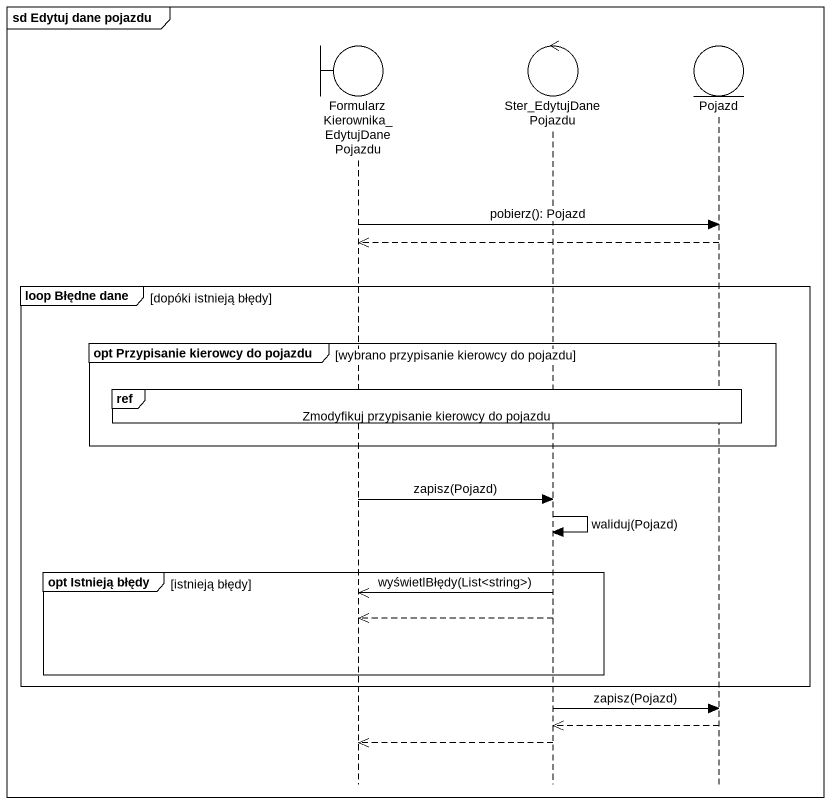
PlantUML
@startuml
mainframe sd Edytuj dane pojazdu
hide footbox
boundary "FormularzKierownika_EdytujDanePojazdu" as FormularzKierownika
control Ster_EdytujDanePojazdu
entity Pojazd

FormularzKierownika -> Pojazd : pobierz(): Pojazd
Pojazd -->> FormularzKierownika
group loop Błędne dane [dopóki istnieją błędy]
  group opt Przypisanie kierowcy do pojazdu [wybrano przypisanie kierowcy do pojazdu]
    ref over FormularzKierownika, Ster_EdytujDanePojazdu, Pojazd : Zmodyfikuj przypisanie kierowcy do pojazdu
  end
  FormularzKierownika -> Ster_EdytujDanePojazdu : zapisz(Pojazd)
  Ster_EdytujDanePojazdu -> Ster_EdytujDanePojazdu : waliduj(Pojazd)
  group opt Istnieją błędy [istnieją błędy]
    Ster_EdytujDanePojazdu ->> FormularzKierownika : wyświetlBłędy(List<string>)
    Ster_EdytujDanePojazdu -->> FormularzKierownika
  end
end
Ster_EdytujDanePojazdu -> Pojazd : zapisz(Pojazd)
Pojazd -->> Ster_EdytujDanePojazdu
Ster_EdytujDanePojazdu -->> FormularzKierownika
@enduml
